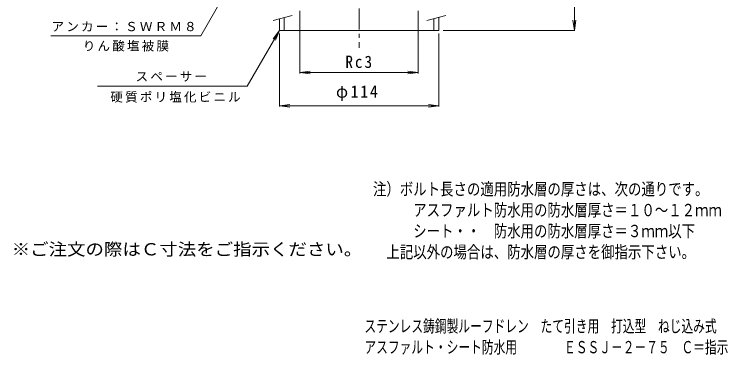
# Model space of a CAD drawing. Units: millimetres, scale not verified. Extents: x -286 to 225, y -346 to 341.
# Drawn here: x -286 to 225, y -346 to -103 of the extents above; entities that cross this region are included whole.
import ezdxf
from ezdxf.enums import TextEntityAlignment as Align

# ---------------------------------------------------------------- set-up
doc = ezdxf.new("R2010")
doc.units = ezdxf.units.MM
doc.header["$LTSCALE"] = 3
doc.linetypes.add('CHAIN1', pattern=[8, 5, -1, 1, -1])
for name, color, linetype, lineweight in [('0-0_通り芯', 3, 'Continuous', 9), ('0-3_建具', 4, 'Continuous', 9), ('0-4_その他', 7, 'Continuous', 9), ('0-5_寸法', 7, 'Continuous', 9)]:
    doc.layers.add(name, color=color, linetype=linetype, lineweight=lineweight)
doc.layers.add('F-4_F-4ﾚｲﾔ', color=2, linetype='Continuous')
doc.layers.add('F-5_F-5ﾚｲﾔ', color=6, linetype='Continuous')
doc.styles.add('ＭＳ ゴシック', font='')
doc.styles.get('ＭＳ ゴシック').set_extended_font_data('MS Gothic')

msp = doc.modelspace()

# ---------------------------------------------------------------- linework, layer by layer
at = {"layer": '0-0_通り芯', "linetype": 'CHAIN1'}
msp.add_line((-38.919, 45.439), (-38.919, -126.634), dxfattribs=at)
at = {"layer": '0-3_建具', "color": 7}
for p, q in [((-100.394, -107.118), (-86.701, -103.449)), ((9.536, -107.118), (23.229, -103.449))]:
    msp.add_line(p, q, dxfattribs=at)
at = {"layer": '0-3_建具'}
for p, q in [((-95.919, -114.23), (-95.919, -105.919)), ((-92.419, -114.23), (-92.419, -104.981)), ((14.581, -114.23), (14.581, -105.766)), ((18.081, -114.23), (18.081, -104.828)), ((-95.919, -114.23), (18.081, -114.23))]:
    msp.add_line(p, q, dxfattribs=at)
at = {"layer": '0-4_その他'}
for p, q in [((115.081, -34.273), (115.081, -114.23)), ((-81.369, -100.303), (-81.369, -145.13)), ((3.464, -100.303), (3.464, -145.13)), ((115.081, -114.23), (114.102, -106.794)), ((115.081, -114.23), (116.06, -106.794)), ((-95.919, -116.536), (-95.919, -168.53)), ((18.081, -116.536), (18.081, -168.53)), ((21.336, -114.23), (115.381, -114.23)), ((-81.369, -144.23), (-73.933, -143.251)), ((-81.369, -144.23), (3.464, -144.23)), ((-81.369, -144.23), (-73.933, -145.209)), ((3.464, -144.23), (-3.972, -143.251)), ((3.464, -144.23), (-3.972, -145.209)), ((-95.919, -168.23), (-88.483, -167.251)), ((-95.919, -168.23), (18.081, -168.23)), ((-95.919, -168.23), (-88.483, -169.209)), ((18.081, -168.23), (10.645, -167.251)), ((18.081, -168.23), (10.645, -169.209))]:
    msp.add_line(p, q, dxfattribs=at)
at = {"layer": '0-5_寸法'}
for p, q in [((-131.429, -82.173), (-152.213, -118.173)), ((-95.919, -114.23), (-118.98, -154.173)), ((-95.919, -114.23), (-100.485, -120.18)), ((-95.919, -114.23), (-98.789, -121.159)), ((-152.213, -118.173), (-259.438, -118.173)), ((-118.98, -154.173), (-225.935, -154.173))]:
    msp.add_line(p, q, dxfattribs=at)

# ---------------------------------------------------------------- texts
at = {"layer": '0-4_その他', "color": 2, "char_height": 8.798, "attachment_point": 7, "style": 'ＭＳ ゴシック'}
for s, insert in [('\\T1.27;\\W0.9;Rc3', (-48.703, -141.23)), ('\\T1.21;\\W0.95;φ114', (-55.419, -164.73))]:
    msp.add_mtext(s, dxfattribs=dict(at, insert=insert))
at = {"layer": '0-5_寸法', "char_height": 6.598, "attachment_point": 7, "style": 'ＭＳ ゴシック'}
for s, insert in [('\\T1.17;アンカー：ＳＷＲＭ８', (-258.917, -115.07)), ('\\T1.17;りん酸塩被膜', (-236.576, -129.336)), ('\\T1.17;スペーサー', (-198.796, -150.872)), ('\\T1.17;硬質ポリ塩化ビニル', (-216.855, -165.87))]:
    msp.add_mtext(s, dxfattribs=dict(at, insert=insert))
at = {"layer": 'F-4_F-4ﾚｲﾔ', "style": 'ＭＳ ゴシック', "width": 0.7}
for s, p in [('ステンレス鋳鋼製ルーフドレン\u3000たて引き用\u3000打込型\u3000ねじ込み式', (-35.119, -332.737)), ('アスファルト・シート防水用\u3000\u3000\u3000\u3000ＥＳＳＪ－２－７５\u3000Ｃ＝指示', (-35.119, -347.779))]:
    msp.add_text(s, height=8.798, dxfattribs=at).set_placement(p, align=Align.BOTTOM_LEFT)
at = {"layer": 'F-5_F-5ﾚｲﾔ', "style": 'ＭＳ ゴシック', "width": 0.8}
for s, p in [('注）ボルト長さの適用防水層の厚さは、次の通りです。', (-28.987, -234.727)), ('\u3000\u3000\u3000アスファルト防水用の防水層厚さ＝１０～１２ｍｍ', (-28.987, -249.727)), ('シート・・', (-0.187, -264.727)), ('防水用の防水層厚さ＝３ｍｍ以下', (57.413, -264.727)), ('\u3000上記以外の場合は、防水層の厚さを御指示下さい。', (-28.987, -279.727))]:
    msp.add_text(s, height=8.798, dxfattribs=at).set_placement(p, align=Align.BOTTOM_LEFT)
at = {"layer": 'F-5_F-5ﾚｲﾔ', "color": 2, "style": 'ＭＳ ゴシック', "width": 1.1}
msp.add_text('※ご注文の際はＣ寸法をご指示ください。', height=8.798, dxfattribs=at).set_placement((-287.435, -277.78), align=Align.BOTTOM_LEFT)

doc.saveas('drawing.dxf')
